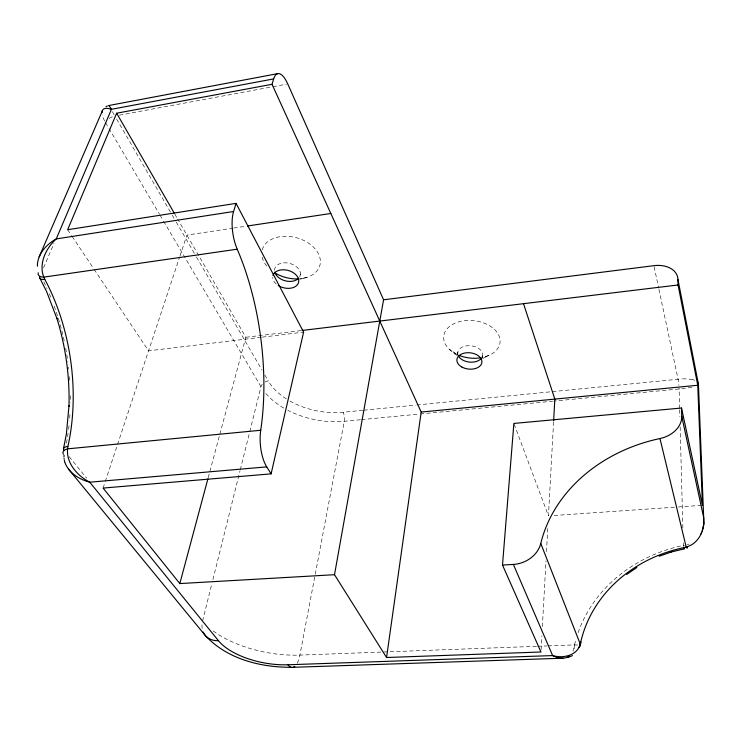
<?xml version="1.0" encoding="UTF-8"?>
<svg xmlns="http://www.w3.org/2000/svg" width="741" height="741" viewBox="0 0 741 741"><rect width="100%" height="100%" fill="white"/><g stroke="black" fill="none" stroke-linecap="round" stroke-linejoin="round"><path stroke-width="0.56" stroke-dasharray="3.71 2.78" d="M541.106 649.69L541.866 635.852M542.375 626.617L545.978 560.872M546.478 551.647L547.868 526.267M553.583 422.009L548.442 515.884L514.273 424.51M482.354 357.773L482.558 355.773L481.465 357.801M457.429 355.235L457.799 352.244L458.031 354.3M299.725 277.014L300.448 274.04L299.586 276.625M202.571 621.014L211.796 584.019M212.917 579.536L240.019 470.776M240.297 469.655L249.513 432.661M249.8 431.54L260.971 386.691A6.65 4.511 -29.7 0 1 262.231 384.292M208.193 477.704L219.549 435.347M219.845 434.235L245.827 337.275L177.692 219.104M103.101 488.069L104.916 482.576M105.278 481.483L179.665 256.923M180.035 255.83L186.908 235.082L232.591 228.228M573.015 651.209L573.951 648.171A8.16 4.622 17.7 0 0 575.998 648.18M43.552 267.807L53.954 243.409M482.586 358.551L488.662 355.541L481.928 357.495M689.111 544.061L687.25 544.626M299.873 279.255L306.496 277.505L301.42 278.607M691.862 387.182L690.519 387.441A19.998 2.149 -5 0 1 682.85 388.599L553.712 401.103M119.403 115.17L271.845 86.901M272.975 86.697L286.628 84.159M233.73 228.052L246.299 226.172M245.827 337.275L300.781 330.625M261.11 337.275L148.561 350.836L93.987 269.131M262.258 337.136L303.606 332.153M289.879 401.011A60.382 37.884 11.8 0 0 343.139 412.246L362.71 410.319M363.859 410.208L415.645 405.086M416.803 404.975L681.766 378.901M360.395 419.749L344.287 421.305A67.329 42.033 11.8 0 1 287.832 410.31M361.543 419.638L419.082 414.089M420.23 413.978L552.564 401.214M554.185 515.486L677.163 507.039M678.311 506.964L701.301 505.381M536.475 646.319L299.892 655.1A77.972 37.05 10.9 0 1 212.621 630.517M537.623 646.272L546.858 645.93M548.016 645.883L574.553 644.902A8.142 3.548 15.3 0 0 577.934 644.92M692.687 379.716L689.602 379.17A19.998 5.428 -7 0 0 681.776 378.892M456.651 355.328L449.592 349.557L457.781 354.819A28.334 18.794 6.3 0 1 451.065 325.327A28.334 18.794 6.3 0 1 495.025 329.967A28.334 18.794 6.3 0 1 482.613 357.449M69.172 456.66L86.669 478.214M67.663 229.719L71.516 235.49M72.155 236.453L93.338 268.168M105.481 122.497L108.418 127.48M109.001 128.48L159.463 214.223M160.047 215.214L162.983 220.197M163.576 221.198L260.971 386.691A67.329 42.033 11.8 0 0 262.203 388.636M116.587 119.014L171.588 214.001M172.162 215.001L175.636 220.994M176.219 221.994L195.902 255.997M196.485 256.997L261.906 369.981M264.796 374.983L268.27 380.976A6.65 4.511 -29.7 0 0 264.759 382.161M114.179 114.846L112.067 111.178M174.811 214.112L177.108 218.104M104.648 121.015L103.759 119.227A23.666 7.79 48.2 0 1 102.277 114.901M683.591 546.515L683.202 540.819M654.136 266.797L658.684 288.138M658.916 289.268L678.043 379.16A7.058 0.639 84.1 0 1 678.904 385.329M679.664 408.55L679.136 388.997A7.058 0.639 84.1 0 0 679.099 387.941M679.692 409.699L679.877 416.599M680.155 426.955L682.859 528.166M283.775 408.078A67.329 42.033 11.8 0 1 265 392.452M574.544 644.902A145.671 129.434 0.7 0 1 576.155 638.733M578.1 632.666A145.671 129.434 0.7 0 1 683.322 545.413A24.249 11.791 -7.6 0 0 684.499 545.256M574.581 644.994A24.916 4.307 -85.6 0 1 573.969 648.282M297.234 663.223A23.119 8.957 89 0 0 299.892 655.1L344.287 421.305A6.493 2.26 84.5 0 0 343.148 412.255M286.35 398.88A60.382 37.884 11.8 0 1 268.279 380.976M109.14 118.458A8.234 4.187 -28.1 0 1 114.197 116.152M43.812 281.83A173.764 109.066 81.7 0 1 47.026 288.61M49.323 293.797A173.764 109.066 81.7 0 1 51.5 299.068M54.195 306.135A173.764 109.066 81.7 0 1 64.578 342.629M65.69 348.261A173.764 109.066 81.7 0 1 67.848 361.488M68.57 367.184A173.764 109.066 81.7 0 1 68.783 369.083M69.515 376.697A173.764 109.066 81.7 0 1 69.802 380.504M70.404 395.685A173.764 109.066 81.7 0 1 70.395 402.298M69.941 414.478A173.764 109.066 81.7 0 1 69.459 420.962M69.006 425.649A173.764 109.066 81.7 0 1 68.58 429.391M68.089 433.105A173.764 109.066 81.7 0 1 65.94 445.906M202.163 628.451A23.638 17.793 -40 0 1 201.997 624.7M692.789 379.679A29.019 7.91 -7.1 0 1 694.725 380.3M262.221 249.847A29.862 20.581 14.9 0 1 291.834 236.768A29.862 20.581 14.9 0 1 320.14 258.776A29.862 20.581 14.9 0 1 299.475 278.811M266.797 266.102A29.862 20.581 14.9 0 1 261.869 255.765M274.522 270.363A13.199 8.975 14.8 0 1 289.536 263.379A13.199 8.975 14.8 0 1 299.79 276.68M276.245 284.007A13.264 8.966 14.7 0 1 272.716 277.301M457.91 354.596A12.514 8.188 6.3 0 1 471.156 345.806A12.514 8.188 6.3 0 1 481.993 357.347"/><path stroke-width="1.11" d="M63.967 456.938L64.05 455.243M102.045 112.66L102.397 110.733M37.42 264.342L37.42 266.195M553.647 420.86L554.842 399.112L523.498 303.68M703.894 523.211L698.43 384.301L677.913 279.338A24.018 16.589 -12.9 0 0 653.895 265.667L383.579 299.799L334.506 574.701L386.561 657.508L540.976 651.997L502.5 565.059L513.874 423.435L681.507 408.022L702.449 505.306L697.753 385.255L678.071 284.979L677.913 279.338M37.439 264.074C38.384 252.977 46.97 244.141 56.251 238.908L233.582 211.509L236.046 203.367L67.663 229.719L116.633 113.216L272.03 84.298L273.661 78.907A26.685 9.29 78.9 0 1 287.767 83.955L383.579 299.799M703.774 523.359C703.19 533.696 696.66 544.413 686.185 547.034A14.524 6.641 -11.4 0 1 683.869 547.645A137.669 122.061 0.3 0 0 580.777 641.975A8.142 3.548 15.3 0 1 579.999 644.225M386.561 657.508L421.194 412.061L272.03 84.298M63.448 448.916L66.357 434.235L69.006 405.54L68.978 406.309C69.811 376.419 65.643 346.436 56.761 317.889L57.001 318.695L46.59 291.519L39.736 277.949M334.506 574.701L179.822 583.575L103.101 488.069L271.104 473.851L303.606 332.153L236.046 203.367M681.507 408.022L681.748 416.349A26.222 20.044 -11.6 0 1 659.972 438.542A154.109 129.119 -6.8 0 0 540.773 543.477L580.259 644.04C577.341 655.729 562.799 658.647 552.638 655.581L287.934 664.77A55.195 25.5 10.8 0 1 218.428 640.669M179.822 583.575L207.897 478.816M702.135 531.158L703.765 524.609L703.718 517.764L681.748 416.349M109.297 106.213L109.047 105.555L111.456 109.297L56.251 238.908C46.025 248.152 38.495 263.444 43.765 277.134A17.414 11.171 36.1 0 0 44.821 279.403A163.789 101.619 81.8 0 1 67.922 446.415A9.401 3.825 10.7 0 0 64.059 450.519M39.162 256.877L102.425 110.678M701.588 532.446L701.347 532.946M700.829 533.946L700.551 534.437M569.125 656.155L568.634 656.489M626.673 574.46L636.871 567.486M105.917 106.713L107.38 105.917M567.967 656.878C563.104 659.425 557.232 658.036 552.638 655.581L513.374 564.429L502.5 565.059M567.828 657.489L572.487 655.609M659.212 556.222L671.466 551.943M671.318 551.98L684.175 548.877L683.86 547.608M109.001 105.491L277.856 73.609M111.456 109.297L273.661 78.907M247.438 225.996L330.819 213.482M233.582 211.509A29.038 11.615 80.6 0 0 237.222 249.198L43.765 277.134A9.476 4.872 -17.2 0 1 38.217 272.771M301.93 330.486L678.071 284.979M421.194 412.061L697.753 385.255M271.104 473.851L266.723 466.876A28.538 11.495 85 0 1 260.73 430.262L67.551 448.851A9.438 4.65 3.1 0 0 63.393 454.205M266.723 466.876L89.763 482.196C79.444 479.446 68.913 473.147 64.995 462.727M563.373 658.193L293.028 667.308M291.213 667.298C260.258 667.409 226.561 658.897 205.062 635.222L68.598 469.201M116.633 113.216L174.237 213.112M64.828 462.227L64.245 459.911M684.175 548.877L683.924 547.886M659.972 438.542L686.185 547.034A7.919 1.093 72.1 0 0 687.389 547.108M64.087 458.864L64.041 458.392M540.773 543.477A26.75 21.952 -21.8 0 1 513.374 564.429M237.222 249.198A173.607 79.741 82.6 0 1 260.73 430.262M102.295 110.622A34.179 11.282 48 0 1 111.539 109.455M698.031 385.227A29.029 3.14 -4.9 0 0 698.263 384.32A29.019 7.91 -7.1 0 0 697.624 382.069M294.825 666.354A23.119 8.957 89 0 1 287.934 664.77M203.173 632.045A23.638 17.793 -40 0 0 218.419 640.669L89.763 482.196C77.555 475.972 66.227 463.384 67.551 448.851A17.024 11.393 -50.8 0 1 67.894 446.425M580.259 644.04A8.16 4.622 17.7 0 1 578.943 647.264M580.759 641.891A14.903 2.427 -81.7 0 1 580.259 643.938M44.793 279.413A9.411 4.048 -25.2 0 1 39.643 277.106M297.484 278.922A29.862 20.581 14.9 0 1 275.708 273.383M298.697 278.245A13.199 8.975 14.8 0 1 285.35 280.848A13.199 8.975 14.8 0 1 274.763 272.151M272.975 275.504A13.264 8.966 14.7 0 1 290.064 271.058A13.264 8.966 14.7 0 1 297.317 284.859A13.264 8.966 14.7 0 1 278.218 285.48M480.752 357.792A28.334 18.794 6.3 0 1 459.531 355.55M481.52 358.107A12.514 8.188 6.3 0 1 469.146 362.071A12.514 8.188 6.3 0 1 458.151 355.328M461.81 366.99A12.578 8.179 6.4 0 0 481.826 362.784A12.578 8.179 6.4 0 0 464.551 353.068A12.578 8.179 6.4 0 0 461.81 366.99"/></g></svg>
